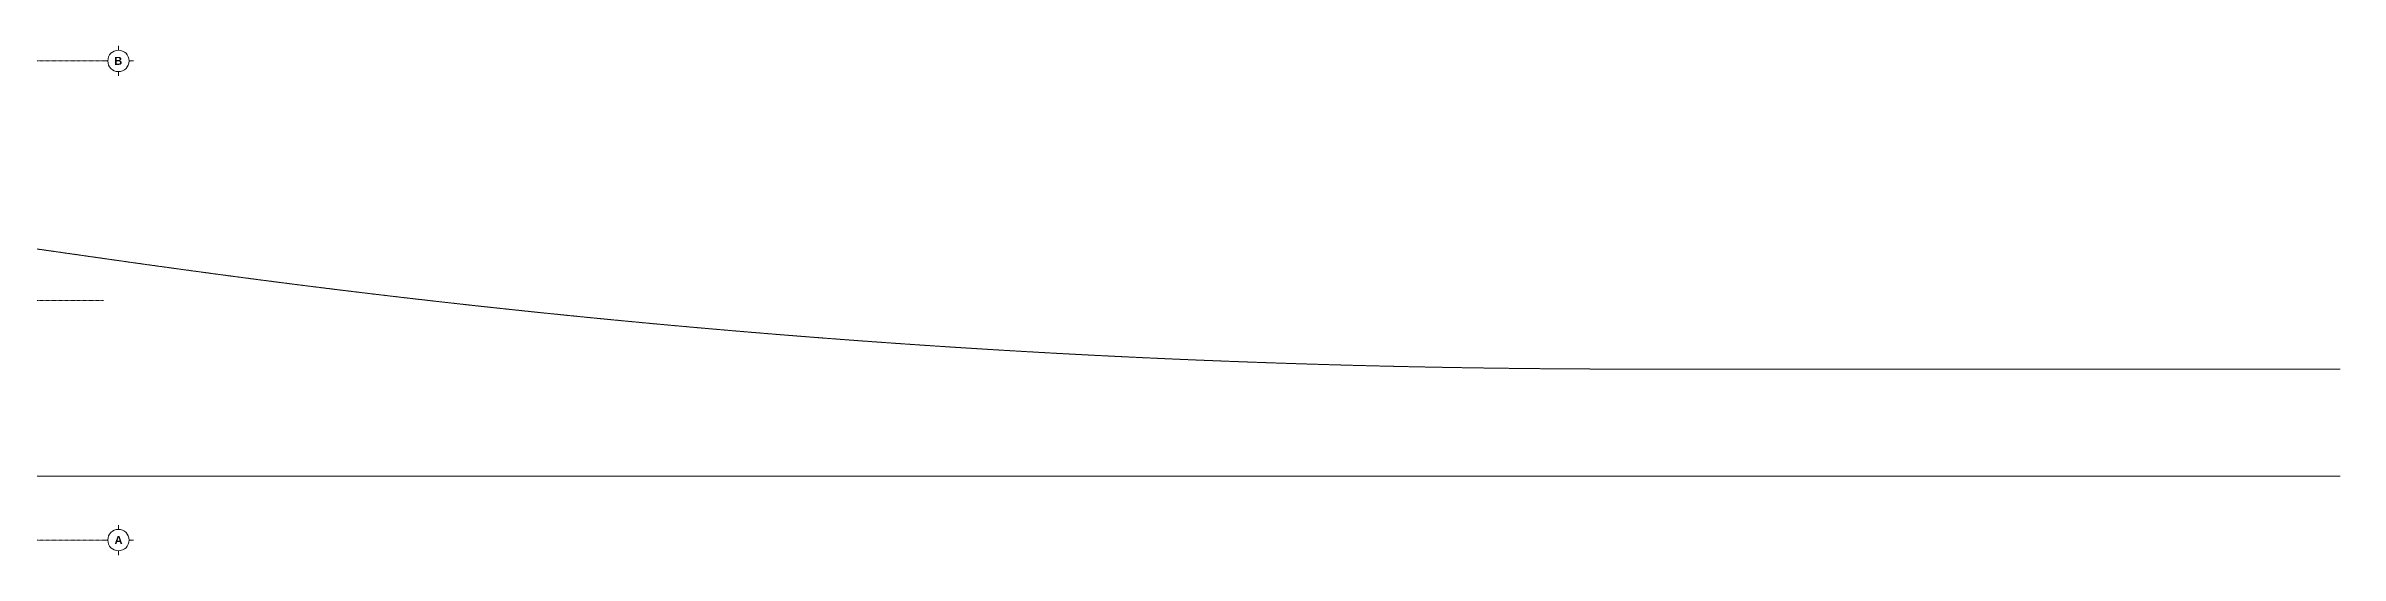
# Model space of a CAD drawing. Header units: millimetres. Extents: x -200069 to 184689, y -19972 to 101699.
# Drawn here: x 98687 to 184689, y -9535 to 9535 of the extents above; entities that cross this region are included whole.
import ezdxf
from ezdxf.enums import TextEntityAlignment as Align

# ---------------------------------------------------------------- set-up
doc = ezdxf.new("R2010")
doc.units = ezdxf.units.MM
for name, pattern in [('CENTER', [50.8, 31.75, -6.35, 6.35, -6.35]), ('X-45-STST-GRID$0$Grid Line', [9.5, 5, -1.5, 1.5, -1.5]), ('X-45-STST-PL-PF$0$CENTER2', [28.575, 19.05, -3.175, 3.175, -3.175])]:
    doc.linetypes.add(name, pattern=pattern)
for name, color, linetype, lineweight in [('ARC_TEXT_100', 2, 'Continuous', 5), ('X-45-STST-GRID$0$ARC_AXIS_LINE', 240, 'CENTER', 13), ('X-45-STST-PL-PF$0$ARC_GATE AXIS', 240, 'Continuous', 5)]:
    doc.layers.add(name, color=color, linetype=linetype, lineweight=lineweight)
doc.styles.add('X-45-STST-GRID$0$CP2-CSA-IT-STTST-45012$0$Arial_B', font='arialbd.ttf', dxfattribs={"width": 0.8, "height": 761.067151})

# ---------------------------------------------------------------- blocks, each defined once
blk = doc.blocks.new('X-45-STST-GRID$0$CP2-CSA-IT-STTST-45012$0$Grid - ACT_Grid Head - Circle-231358-TÂ_NG 1-TÂ_NG TRÊ_T                                                                                  LEVEL 1-GROUND LEVEL')
for p, q in [((-4, 0), (-5.6, 0)), ((0, 4), (0, 5.6)), ((4, 0), (5.6, 0)), ((0, -4), (0, -5.6))]:
    blk.add_line(p, q)
blk.add_circle((0, 0), 4)
at = {"style": 'X-45-STST-GRID$0$CP2-CSA-IT-STTST-45012$0$Arial_B'}
blk.add_attdef('A', text='', height=3, dxfattribs=at).set_placement((0, 0), align=Align.MIDDLE_CENTER)

msp = doc.modelspace()

# ---------------------------------------------------------------- linework, layer by layer
at = {"layer": 'X-45-STST-GRID$0$ARC_AXIS_LINE', "linetype": 'X-45-STST-GRID$0$Grid Line'}
for p, q in [((-90950, 8975), (100848, 8975)), ((-90950, 0), (100848, 0)), ((-90950, -8975), (100848, -8975))]:
    msp.add_line(p, q, dxfattribs=at)
at = {"layer": 'X-45-STST-PL-PF$0$ARC_GATE AXIS', "linetype": 'X-45-STST-PL-PF$0$CENTER2', "lineweight": 18}
msp.add_lwpolyline([(184689, -2575), (163308, -2575), (162796, -2575), (161796, -2575), (160796, -2575), (159796, -2574), (158796, -2573), (157796, -2571), (156796, -2567), (155796, -2561), (154796, -2554), (153796, -2544), (153308, -2538, -0.028553), (107772, 636), (106939, 743), (105947, 873), (104956, 1005), (103965, 1139), (102974, 1275), (101984, 1413), (100994, 1553), (100004, 1694), (99014, 1835), (98024, 1977)], format="xyb", dxfattribs=at)
msp.add_lwpolyline([(-129114, -6575), (184689, -6575)], dxfattribs=at)

# ---------------------------------------------------------------- block references
at = {"layer": 'ARC_TEXT_100'}
ref = msp.add_blockref('X-45-STST-GRID$0$CP2-CSA-IT-STTST-45012$0$Grid - ACT_Grid Head - Circle-231358-TÂ_NG 1-TÂ_NG TRÊ_T                                                                                  LEVEL 1-GROUND LEVEL', (101408, 8975), dxfattribs=dict(at, xscale=-100, yscale=100, zscale=100))
ref.add_attrib('A', 'B', dxfattribs={"layer": '0', "height": 300, "style": 'X-45-STST-GRID$0$CP2-CSA-IT-STTST-45012$0$Arial_B'}).set_placement((101398, 8975), align=Align.MIDDLE_CENTER)
ref.add_attrib('A', 'B', dxfattribs={"layer": '0', "height": 300, "style": 'X-45-STST-GRID$0$CP2-CSA-IT-STTST-45012$0$Arial_B'}).set_placement((101398, 8975), align=Align.MIDDLE_CENTER)
ref.add_attrib('A', 'B', dxfattribs={"layer": '0', "height": 300, "style": 'X-45-STST-GRID$0$CP2-CSA-IT-STTST-45012$0$Arial_B'}).set_placement((101398, 8975), align=Align.MIDDLE_CENTER)
ref.add_attrib('A', 'B', dxfattribs={"layer": '0', "height": 300, "style": 'X-45-STST-GRID$0$CP2-CSA-IT-STTST-45012$0$Arial_B'}).set_placement((101398, 8975), align=Align.MIDDLE_CENTER)
ref = msp.add_blockref('X-45-STST-GRID$0$CP2-CSA-IT-STTST-45012$0$Grid - ACT_Grid Head - Circle-231358-TÂ_NG 1-TÂ_NG TRÊ_T                                                                                  LEVEL 1-GROUND LEVEL', (101408, -8975), dxfattribs=dict(at, xscale=-100, yscale=100, zscale=100))
ref.add_attrib('A', 'A', dxfattribs={"layer": '0', "height": 300, "style": 'X-45-STST-GRID$0$CP2-CSA-IT-STTST-45012$0$Arial_B'}).set_placement((101410, -8975), align=Align.MIDDLE_CENTER)
ref.add_attrib('A', 'A', dxfattribs={"layer": '0', "height": 300, "style": 'X-45-STST-GRID$0$CP2-CSA-IT-STTST-45012$0$Arial_B'}).set_placement((101410, -8975), align=Align.MIDDLE_CENTER)
ref.add_attrib('A', 'A', dxfattribs={"layer": '0', "height": 300, "style": 'X-45-STST-GRID$0$CP2-CSA-IT-STTST-45012$0$Arial_B'}).set_placement((101410, -8975), align=Align.MIDDLE_CENTER)
ref.add_attrib('A', 'A', dxfattribs={"layer": '0', "height": 300, "style": 'X-45-STST-GRID$0$CP2-CSA-IT-STTST-45012$0$Arial_B'}).set_placement((101410, -8975), align=Align.MIDDLE_CENTER)

doc.saveas('drawing.dxf')
